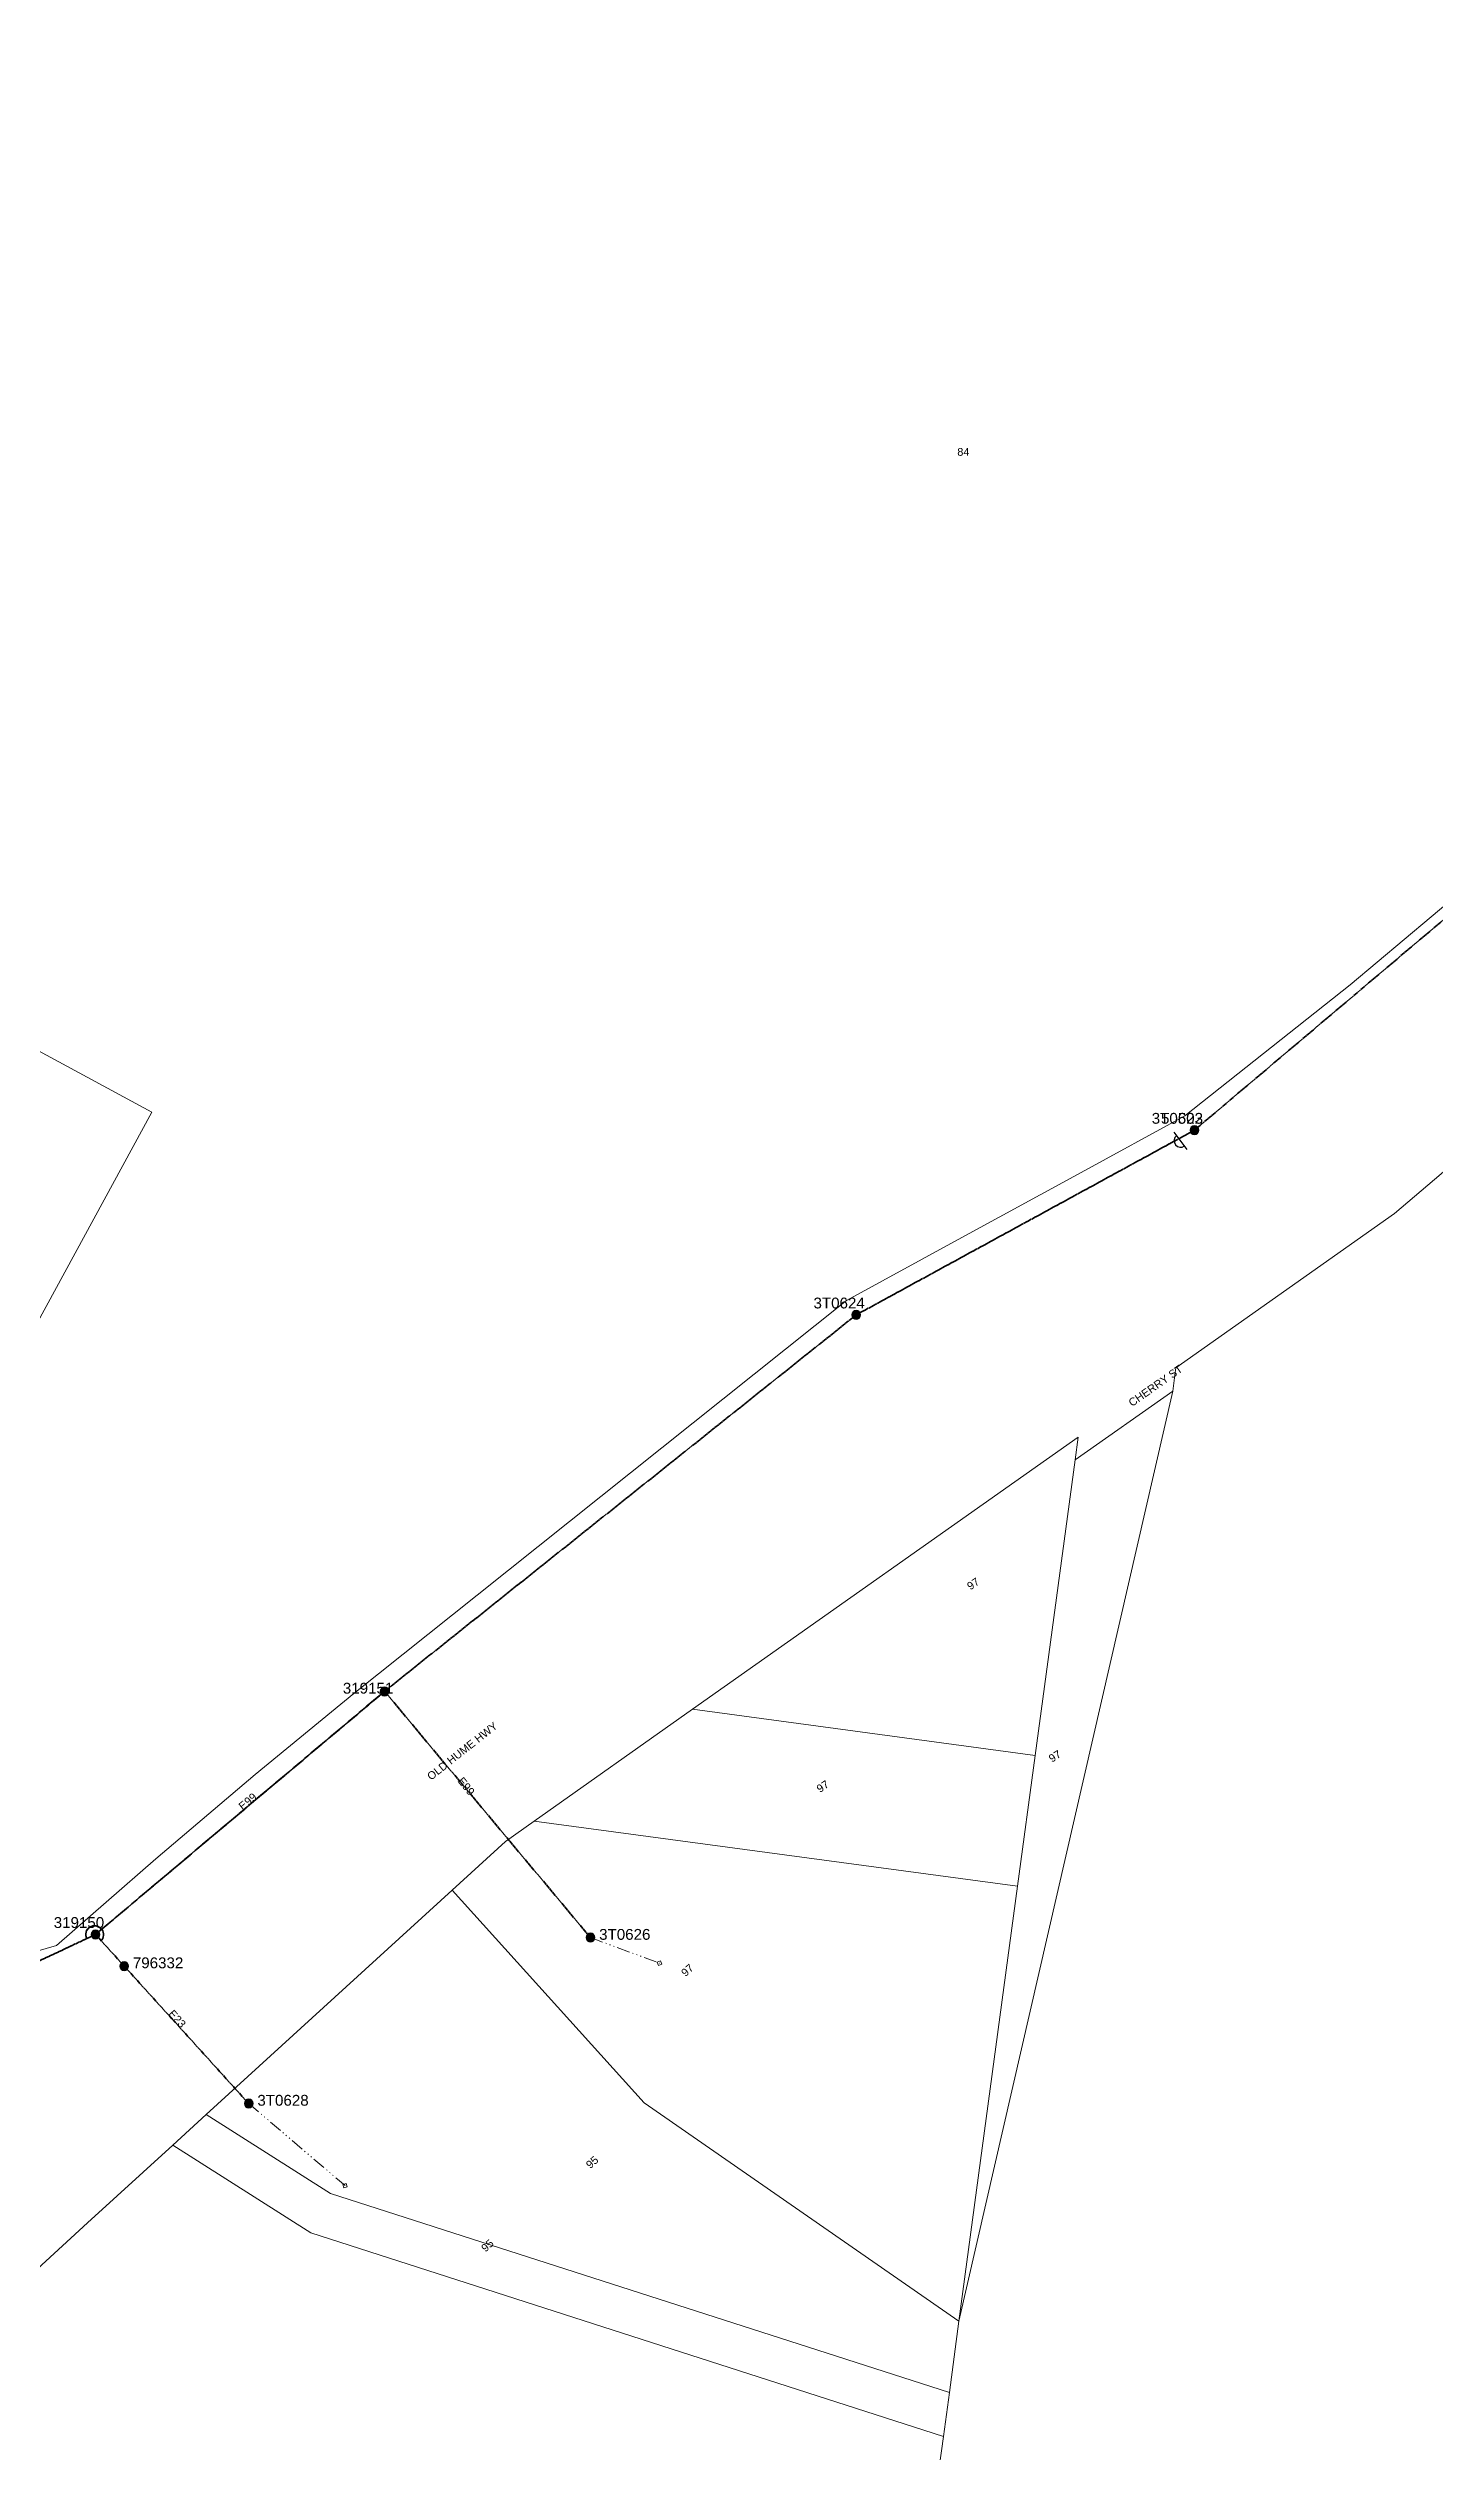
# Model space of a CAD drawing. Header units: metres. Extents: x 264899 to 270320, y 6185871 to 6191197.
# Drawn here: x 268726 to 269046, y 6187169 to 6187724 of the extents above; entities that cross this region are included whole.
import ezdxf
from ezdxf.enums import TextEntityAlignment as Align

# ---------------------------------------------------------------- set-up
doc = ezdxf.new("R2010")
doc.units = ezdxf.units.M
doc.linetypes.add('Cable Exist OH', pattern=[1, 1, 0])
doc.linetypes.add('PHANTOMX2', pattern=[6.6, 3, -0.75, 0.2, -0.75, 0.2, -0.75, 0.2, -0.75])
doc.layers.get('0').update_dxf_attribs({"color": 6})
for name, color, linetype, lineweight in [('_User_HV_Exist', 1, 'Continuous', 35), ('_User_LV_Exist', 5, 'Continuous', 35), ('Cadastre Land Parcels_SP_EXT', 118, 'Continuous', 15), ('Cadastre Roads_SP_EXT', 218, 'Continuous', 15), ('Mains_HV_EXT', 13, 'Continuous', 25), ('Mains_LV_EXT', 163, 'Continuous', 25), ('Services_SP_EXT', 42, 'PHANTOMX2', 20)]:
    doc.layers.add(name, color=color, linetype=linetype, lineweight=lineweight)
doc.layers.add('Equip_SP_HV_EXT', color=7, linetype='Continuous')
doc.layers.add('SupportsOH_SP_TR_HV_LV_SL_EXT', color=7, linetype='Continuous')
doc.layers.get('0').freeze()
doc.styles.add('POLE_LABEL', font='arial.ttf', dxfattribs={"height": 2})
doc.styles.get("Standard").update_dxf_attribs({"font": 'arial.ttf'})

# ---------------------------------------------------------------- blocks, each defined once
blk = doc.blocks.new('CCP_EXT')
blk.add_wipeout([(0, 0.57), (0.57, 0), (0, -0.57), (-0.57, 0)])
blk.add_lwpolyline([(-0.57, 0), (0, 0.57), (0.57, 0), (0, -0.57), (-0.57, 0)])
at = {"flags": 1}
blk.add_attdef('Z', (0, 0), '', height=0.2, dxfattribs=at)
at = {"flags": 9}
for tag, p in [('CCP_TYPE', (0, 0)), ('CONSTRUCTED_VOLTAGE', (0, -0.2)), ('OPERATING_VOLTAGE', (0, -0.6)), ('ORIENTATION', (0, -0.8)), ('OWNED_BY', (0, -1)), ('STATE', (0, -1.8)), ('NO_PHASES', (0, -0.4)), ('USAGE', (0, -1.2)), ('LEGEND', (0, -1.4)), ('LIFE_SUPPORT', (0, -1.6)), ('NOTES', (0, -2))]:
    blk.add_attdef(tag, text='', height=0.2, dxfattribs=at).set_placement(p, align=Align.MIDDLE_LEFT)
blk = doc.blocks.new('POLE_EXT')
blk.add_hatch(color=256).paths.add_polyline_path([(-1, 0, 1), (1, 0, 1)])
blk.add_lwpolyline([(-1, 0, 1), (1, 0, 1)], format="xyb", close=True)
at = {"flags": 8}
blk.add_attdef('pNumber', text='', height=2, dxfattribs=at).set_placement((2.5, 2.5), align=Align.MIDDLE_CENTER)
at = {"style": 'POLE_LABEL', "flags": 9}
for tag, p in [('STRUCTURE_PLANT_NUMBER', (1.35, 0.03)), ('STREET_CODE', (1.35, -0.2))]:
    blk.add_attdef(tag, text='', height=0.2, dxfattribs=at).set_placement(p, align=Align.MIDDLE_LEFT)
at = {"flags": 9}
for tag, p in [('OWNED_BY', (1.35, -0.4)), ('SPECIAL_USE', (1.35, -0.8)), ('STATE', (1.35, -1)), ('cLV', (1.35, -1.4)), ('hDepth', (1.35, -1.6)), ('hDia', (1.35, -1.8)), ('cHV', (1.35, -2)), ('cLinedev', (1.35, -3.4)), ('pExisting', (1.35, -3.8)), ('pFooting', (1.35, -4.4)), ('pNew', (1.35, -4.6)), ('pRelocate', (1.35, -5)), ('pRemove', (1.35, -5.2)), ('pReplace', (1.35, -5.4)), ('pStay', (1.35, -5.6)), ('PARENT', (1.35, -0.6)), ('USAGE', (1.35, -1.2)), ('LBRACKET', (1.35, -2.2)), ('LExisting', (1.35, -2.4)), ('LANTNUMBER', (1.35, -2.6)), ('LOther', (1.35, -2.8)), ('LRemove', (1.35, -3)), ('LEGEND', (1.35, -3.2)), ('LOCATION', (1.35, -3.6)), ('PFNUMBER', (1.35, -4)), ('NEWPFNUMBER', (1.35, -4.2)), ('pType', (1.35, -5.8)), ('cspan', (1.35, -6)), ('STREETNAME', (1.35, -6.2)), ('SUBURB', (1.35, -6.4)), ('OPERATED_BY', (1.36, -7.01)), ('NOTES', (1.35, -6.6)), ('MAINTAINED_BY', (1.36, -6.81))]:
    blk.add_attdef(tag, text='', height=0.2, dxfattribs=at).set_placement(p, align=Align.MIDDLE_LEFT)
at = {"flags": 1}
blk.add_attdef('Z', (1.35, -7.33), '', height=0.2, dxfattribs=at)
blk = doc.blocks.new('HV_USL_CLOSED_EXT')
at = {"layer": 'Equip_SP_HV_EXT'}
blk.add_line((4, 2.5), (4, -2.5), dxfattribs=at)
blk.add_arc((4, 0), 1.5, 270, 90, dxfattribs=at)
at = {"layer": 'Equip_SP_HV_EXT', "width": 0.9, "flags": 8}
blk.add_attdef('ASSET_NUM', text='', height=2, rotation=270, dxfattribs=at).set_placement((9.5, 0), align=Align.MIDDLE_CENTER)
at = {"layer": 'Equip_SP_HV_EXT'}
for tag, flags, p in [('ACTUAL_STATUS', 9, (0, 1.55)), ('STREET_CODE', 9, (0, 1.75)), ('CONSTRUCTED_VOLTAGE', 9, (0, 1.35)), ('NO_PHASES', 9, (0, 1.15)), ('OPERATING_VOLTAGE', 9, (0, 0.95)), ('ORIENTATION', 9, (0, 0.75)), ('OWNED_BY', 9, (0, 0.55)), ('OPERATED_BY', 9, (0, 0.35)), ('MAINTAINED_BY', 9, (0, 0.15)), ('STATE', 9, (0, -0.05)), ('Z', 1, (0, -1.85)), ('SWITCH_TYPE', 9, (0, -0.25)), ('USAGE', 9, (0, -0.45)), ('LEGEND', 9, (0, -0.65)), ('LOCATION', 9, (0, -0.85)), ('STREETNAME', 9, (0, -1.05)), ('SUBURB', 9, (0, -1.25)), ('NOTES', 9, (0, -1.45)), ('LABEL_ALIGNMENT', 9, (0, -1.65))]:
    blk.add_attdef(tag, text='', height=0.1, dxfattribs=dict(at, flags=flags)).set_placement(p, align=Align.MIDDLE_LEFT)

msp = doc.modelspace()

# ---------------------------------------------------------------- linework, layer by layer
at = {"layer": '_User_HV_Exist', "linetype": 'Cable Exist OH'}
for points in [[(269105.41, 6187571.13), (268990.54, 6187474.09)], [(268990.54, 6187474.09), (268912.42, 6187431.44), (268803.5, 6187344.54), (268736.76, 6187288.39)], [(268681.4, 6187262.4), (268736.76, 6187288.39)]]:
    msp.add_lwpolyline(points, dxfattribs=at)
at = {"layer": '_User_HV_Exist', "linetype": 'Continuous'}
msp.add_lwpolyline([(268738.15, 6187289.59, 0.919867), (268734.74, 6187287.43)], format="xyb", dxfattribs=at)
at = {"layer": '_User_LV_Exist', "linetype": 'Cable Exist OH'}
for points in [[(268736.76, 6187288.39), (268803.53, 6187344.5)], [(268803.5, 6187344.54), (268851.07, 6187287.65)], [(268681.4, 6187262.4), (268736.76, 6187288.39)], [(268736.76, 6187288.39), (268743.4, 6187281.06)], [(268743.4, 6187281.06), (268772.14, 6187249.34)]]:
    msp.add_lwpolyline(points, dxfattribs=at)
at = {"layer": '_User_LV_Exist', "linetype": 'Continuous'}
for points in [[(268738.08, 6187289.61, 0.898557), (268734.7, 6187287.51)], [(268737.96, 6187286.88, 0.389134), (268738.23, 6187289.57)]]:
    msp.add_lwpolyline(points, format="xyb", dxfattribs=at)
at = {"layer": 'Cadastre Land Parcels_SP_EXT', "linetype": 'Continuous'}
for points in [[(268657.65, 6187740.31), (268654.92, 6187719.99), (268652.19, 6187699.68), (268631.02, 6187542.43), (268749.79, 6187478.27), (268645.35, 6187286.45), (268690.24, 6187274.97), (268727.73, 6187285.82), (268750.71, 6187305.87), (268773.63, 6187325.29), (268796.44, 6187344.02), (268824.89, 6187366.77), (268910.2, 6187434.78), (268935.98, 6187448.86), (268964.36, 6187464.36), (268988.32, 6187477.44), (269026.52, 6187507.67), (269063.9, 6187539.1)], [(269057.3, 6187472.36), (269036.78, 6187454.88), (268986.27, 6187419.24), (268986.03, 6187417.52), (268985.54, 6187413.85), (268936.18, 6187199.11), (268933.95, 6187182.59), (268932.58, 6187172.46), (268931.08, 6187161.42), (268912.56, 6187024.47), (268959.69, 6187018.23), (269212.92, 6186973.68)]]:
    msp.add_lwpolyline(points, dxfattribs=at)
for points in [[(268749.79, 6187478.27), (268631.02, 6187542.43), (268598.74, 6187302.58), (268613.55, 6187294.58), (268645.35, 6187286.45), (268749.79, 6187478.27)], [(268985.54, 6187413.85), (268963.02, 6187397.97), (268953.81, 6187329.72), (268949.73, 6187299.51), (268936.18, 6187199.11), (268985.54, 6187413.85)], [(268963.02, 6187397.97), (268963.72, 6187403.2), (268874.67, 6187340.38), (268953.81, 6187329.72), (268963.02, 6187397.97)], [(268953.81, 6187329.72), (268874.67, 6187340.38), (268838.07, 6187314.56), (268949.73, 6187299.51), (268953.81, 6187329.72)], [(268949.73, 6187299.51), (268838.07, 6187314.56), (268831.41, 6187309.86), (268819.11, 6187298.63), (268863.49, 6187249.48), (268936.18, 6187199.11), (268949.73, 6187299.51)], [(268936.18, 6187199.11), (268863.49, 6187249.48), (268819.11, 6187298.63), (268762.33, 6187246.79), (268791.02, 6187228.57), (268933.95, 6187182.59), (268936.18, 6187199.11)], [(268933.95, 6187182.59), (268791.02, 6187228.57), (268762.33, 6187246.79), (268754.59, 6187239.73), (268786.48, 6187219.48), (268932.58, 6187172.46), (268933.95, 6187182.59)], [(268931.08, 6187161.42), (268932.58, 6187172.46), (268786.48, 6187219.48), (268754.59, 6187239.73), (268734.93, 6187221.77), (268712.67, 6187201.43), (268608.41, 6187106.18), (268595.57, 6187094.45), (268565.34, 6187066.83), (268578.76, 6187065.44), (268688.12, 6187054.07), (268912.56, 6187024.47), (268931.08, 6187161.42)]]:
    msp.add_lwpolyline(points, close=True, dxfattribs=at)
at = {"layer": 'Mains_HV_EXT', "linetype": 'Cable Exist OH'}
for points in [[(269105.41, 6187571.13), (268990.54, 6187474.09)], [(268990.54, 6187474.09), (268912.42, 6187431.44), (268803.5, 6187344.54), (268736.76, 6187288.39)], [(268681.4, 6187262.4), (268736.76, 6187288.39)]]:
    msp.add_lwpolyline(points, dxfattribs=at)
at = {"layer": 'Mains_HV_EXT', "linetype": 'Continuous'}
msp.add_lwpolyline([(268738.15, 6187289.59, 0.919867), (268734.74, 6187287.43)], format="xyb", dxfattribs=at)
at = {"layer": 'Mains_LV_EXT', "linetype": 'Cable Exist OH'}
for points in [[(268736.76, 6187288.39), (268803.53, 6187344.5)], [(268803.5, 6187344.54), (268851.07, 6187287.65)], [(268681.4, 6187262.4), (268736.76, 6187288.39)], [(268736.76, 6187288.39), (268743.4, 6187281.06)], [(268743.4, 6187281.06), (268772.14, 6187249.34)]]:
    msp.add_lwpolyline(points, dxfattribs=at)
at = {"layer": 'Mains_LV_EXT', "linetype": 'Continuous'}
for points in [[(268738.08, 6187289.61, 0.898557), (268734.7, 6187287.51)], [(268737.96, 6187286.88, 0.389134), (268738.23, 6187289.57)]]:
    msp.add_lwpolyline(points, format="xyb", dxfattribs=at)

# ---------------------------------------------------------------- block references
at = {"layer": 'Equip_SP_HV_EXT'}
ref = msp.add_blockref('HV_USL_CLOSED_EXT', (268990.54, 6187474.09), dxfattribs=dict(at, rotation=217.5312792715177))
ref.add_attrib('ASSET_NUM', '50502', dxfattribs={"layer": '0', "height": 2.5}).set_placement((268992.54, 6187474.84), align=Align.BOTTOM_RIGHT)
at = {"layer": 'SupportsOH_SP_TR_HV_LV_SL_EXT'}
ref = msp.add_blockref('POLE_EXT', (268990.54, 6187474.09), dxfattribs=at)
ref.add_attrib('ASSET_NUM', '3T0623', dxfattribs={"layer": '0', "height": 2.5, "style": 'POLE_LABEL'}).set_placement((268992.54, 6187474.84), align=Align.BOTTOM_RIGHT)
ref = msp.add_blockref('POLE_EXT', (268912.42, 6187431.44), dxfattribs=at)
ref.add_attrib('ASSET_NUM', '3T0624', dxfattribs={"layer": '0', "height": 2.5, "style": 'POLE_LABEL'}).set_placement((268914.42, 6187432.19), align=Align.BOTTOM_RIGHT)
ref = msp.add_blockref('POLE_EXT', (268803.53, 6187344.5), dxfattribs=at)
ref.add_attrib('ASSET_NUM', '319151', dxfattribs={"layer": '0', "height": 2.5, "style": 'POLE_LABEL'}).set_placement((268805.53, 6187345.25), align=Align.MIDDLE_RIGHT)
ref = msp.add_blockref('POLE_EXT', (268736.76, 6187288.39), dxfattribs=at)
ref.add_attrib('ASSET_NUM', '319150', dxfattribs={"layer": '0', "height": 2.5, "style": 'POLE_LABEL'}).set_placement((268738.76, 6187289.14), align=Align.BOTTOM_RIGHT)
ref = msp.add_blockref('POLE_EXT', (268851.07, 6187287.65), dxfattribs=at)
ref.add_attrib('ASSET_NUM', '3T0626', dxfattribs={"layer": '0', "height": 2.5, "style": 'POLE_LABEL'}).set_placement((268853.07, 6187288.4), align=Align.MIDDLE_LEFT)
ref = msp.add_blockref('POLE_EXT', (268743.38, 6187281.08), dxfattribs=at)
ref.add_attrib('ASSET_NUM', '796332', dxfattribs={"layer": '0', "height": 2.5, "style": 'POLE_LABEL'}).set_placement((268745.38, 6187281.83), align=Align.MIDDLE_LEFT)
ref = msp.add_blockref('POLE_EXT', (268772.14, 6187249.34), dxfattribs=at)
ref.add_attrib('ASSET_NUM', '3T0628', dxfattribs={"layer": '0', "height": 2.5, "style": 'POLE_LABEL'}).set_placement((268774.14, 6187250.09), align=Align.MIDDLE_LEFT)

# ---------------------------------------------------------------- texts
at = {"layer": 'Cadastre Land Parcels_SP_EXT'}
msp.add_text('84', height=1.8, dxfattribs=at).set_placement((268935.79, 6187629.83))
for s, rotation, p in [('97', 34.449, (268938.81, 6187367.82)), ('97', 32.9514, (268957.65, 6187328.03)), ('97', 34.4416, (268904.07, 6187321.04)), ('97', 41.7643, (268873, 6187278.53)), ('95', 41.7648, (268851.01, 6187234.19)), ('95', 41.6611, (268826.82, 6187214.94))]:
    msp.add_text(s, height=1.8, rotation=rotation, dxfattribs=at).set_placement(p)
at = {"layer": 'Cadastre Roads_SP_EXT'}
for s, rotation, p in [('CHERRY ST', 35.1378, (268976.14, 6187410.18)), ('OLD HUME HWY', 38.3718, (268814.24, 6187323.88))]:
    msp.add_text(s, height=1.8, rotation=rotation, dxfattribs=at).set_placement(p)
at = {"layer": 'Mains_LV_EXT'}
for s, rotation, p in [('E99', 308.7496, (268820.28, 6187323.79)), ('E99', 39.7414, (268770.74, 6187316.98)), ('E23', 312.1821, (268753.46, 6187269.96))]:
    msp.add_text(s, height=1.8, rotation=rotation, dxfattribs=at).set_placement(p)

# ---------------------------------------------------------------- next in the draw order: block references
at = {"layer": 'Services_SP_EXT'}
for p, rotation in [((268867.01, 6187281.77), 338.6226992379953), ((268794.38, 6187230.39), 334.0684665566401)]:
    msp.add_blockref('CCP_EXT', p, dxfattribs=dict(at, rotation=rotation))

# ---------------------------------------------------------------- next in the draw order: linework, layer by layer
for points in [[(268851.07, 6187287.65), (268867.01, 6187281.77)], [(268772.14, 6187249.34), (268794.38, 6187230.4)]]:
    msp.add_lwpolyline(points, dxfattribs=at)

doc.saveas('drawing.dxf')
